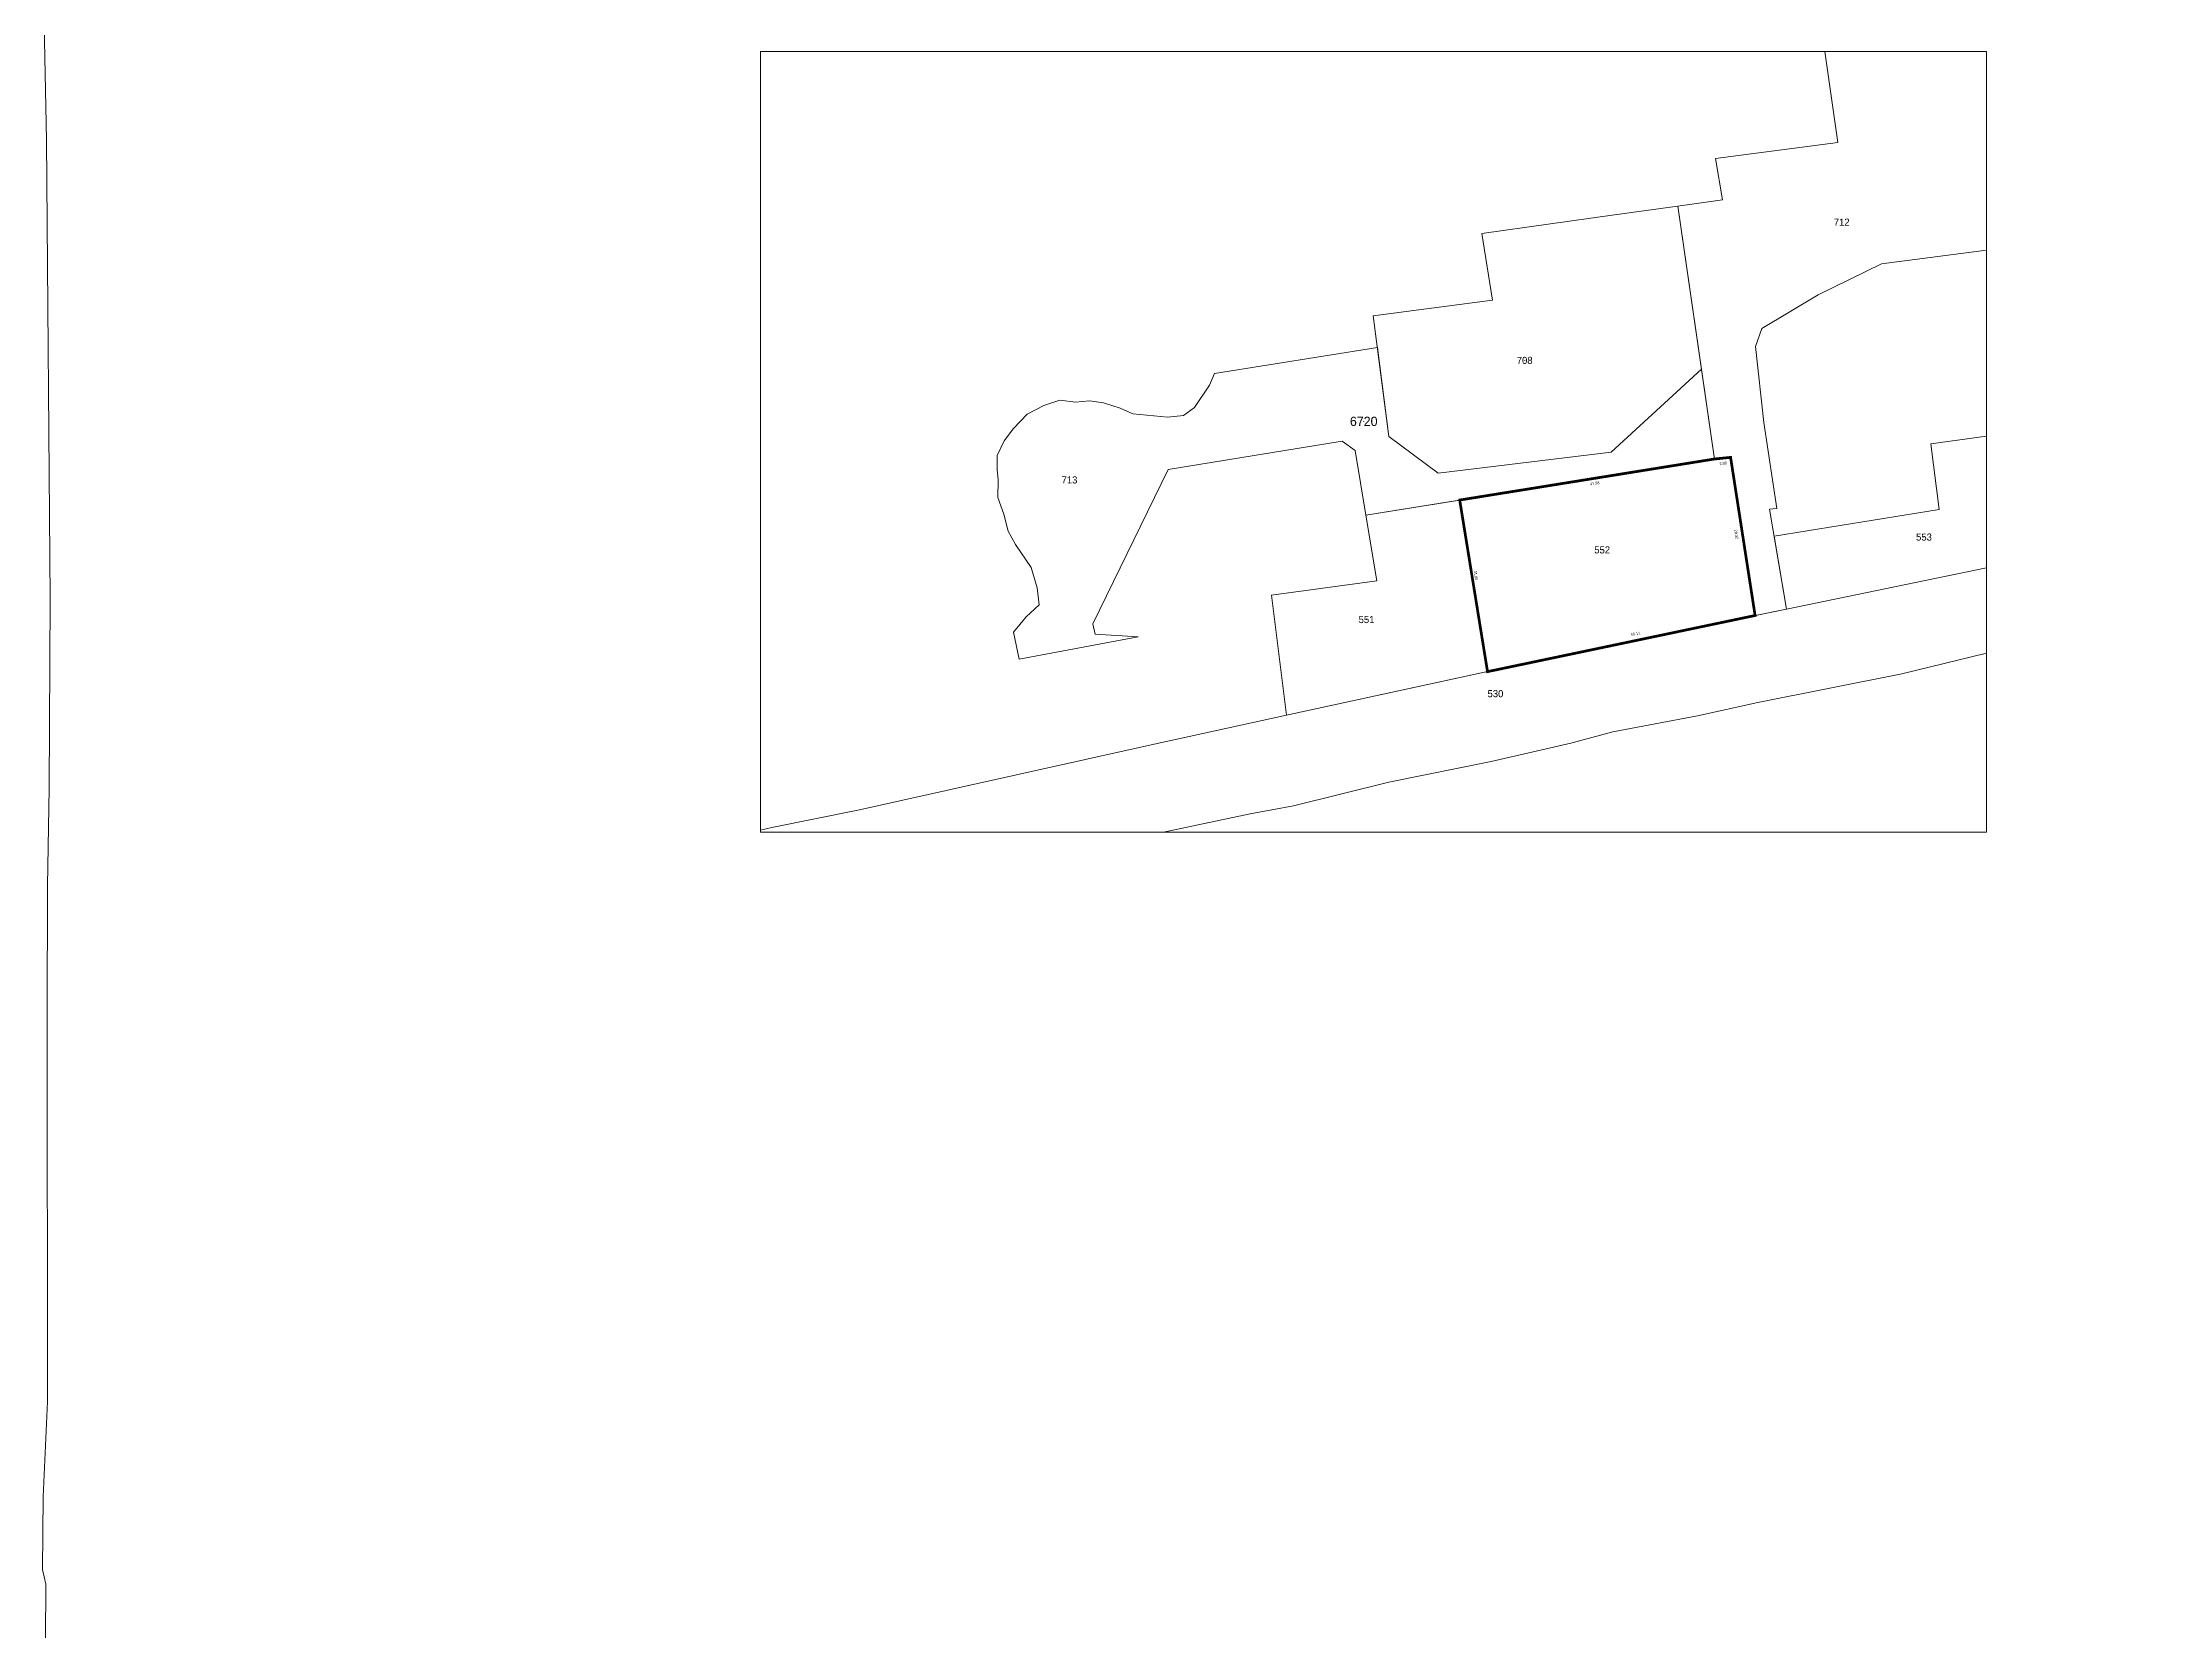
# Model space of a CAD drawing. Header units: metres. Extents: x 187547 to 189106, y 662498 to 663487.
# Drawn here: x 187547.1 to 187936.9, y 662949.1 to 663240 of the extents above; entities that cross this region are included whole.
import ezdxf
from ezdxf.enums import TextEntityAlignment as Align

# ---------------------------------------------------------------- set-up
doc = ezdxf.new("R2010")
doc.units = ezdxf.units.M
doc.header["$LTSCALE"] = 2.5
doc.header["$MEASUREMENT"] = 0
doc.layers.get('0').update_dxf_attribs({"linetype": 'CONTINUOUS'})
for name, color, linetype, lineweight in [('1202', 7, 'CONTINUOUS', 15), ('1601', 7, 'CONTINUOUS', 20), ('1602', 7, 'CONTINUOUS', 20), ('1603', 7, 'CONTINUOUS', 20), ('HATCH', 1, 'CONTINUOUS', 15)]:
    doc.layers.add(name, color=color, linetype=linetype, lineweight=lineweight)
doc.layers.add('TEXT', color=7, linetype='CONTINUOUS')
doc.styles.add('BM_Heb', font='hebtxt.shx')
doc.styles.add('devid', font='hebtxt.shx')

# ---------------------------------------------------------------- blocks, each defined once
blk = doc.blocks.new('1603')
for p, q in [((0.04, 0), (-0.04, 0)), ((0, -0.04), (0, 0.04))]:
    blk.add_line(p, q)
at = {"style": 'BM_Heb'}
blk.add_attdef('PARCEL_NUM', text='', height=1.3, dxfattribs=at).set_placement((0, 0.01), align=Align.MIDDLE_CENTER)
at = {"style": 'BM_Heb', "flags": 1}
for tag, p in [('GUSH_SUFFI', (-0.09, -1.67)), ('LOT_NUM', (-0.09, -3.33)), ('LEGAL_AREA', (-0.09, -5.04)), ('ANALYTIC', (-0.09, -6.76))]:
    blk.add_attdef(tag, text='', height=1.3, dxfattribs=at).set_placement(p, align=Align.MIDDLE_CENTER)
blk = doc.blocks.new('1601')
for p, q in [((0.04, 0), (-0.04, 0)), ((0, -0.04), (0, 0.04))]:
    blk.add_line(p, q)
at = {"style": 'BM_Heb'}
blk.add_attdef('LOT_NUM', text='', height=1.7, dxfattribs=at).set_placement((0, 0), align=Align.MIDDLE_CENTER)
at = {"style": 'BM_Heb', "flags": 1}
blk.add_attdef('GUSH_SUFFI', text='', height=0.5, dxfattribs=at).set_placement((5.67, 0.07), align=Align.MIDDLE_LEFT)
for tag, p in [('LEGAL_AREA', (0, -1.63)), ('ANALYTIC', (0, -2.94)), ('STATUS', (0, -2.31))]:
    blk.add_attdef(tag, text='', height=0.5, dxfattribs=at).set_placement(p, align=Align.MIDDLE_CENTER)

msp = doc.modelspace()

# ---------------------------------------------------------------- linework, layer by layer
at = {"layer": '1202', "ltscale": 0.5}
msp.add_lwpolyline([(187678.63, 663238.39), (187903.35, 663238.39), (187903.35, 663095.33), (187678.63, 663095.33)], close=True, dxfattribs=at)
at = {"layer": '1601'}
msp.add_lwpolyline([(187547.41, 662916.15), (187547.68, 662957.54), (187547.07, 662960.22), (187547.17, 662973.58), (187547.97, 662991.04), (187547.9, 663061.62), (187547.97, 663085.47), (187548.31, 663103.39), (187548.44, 663138.15), (187547.79, 663222.15), (187547.31, 663246.36), (187547.45, 663263.15), (187742, 663293.39), (187762.96, 663296.43), (187851.68, 663310.16), (188326.18, 663384.71), (188426.3, 663400.47)], dxfattribs=at)
at = {"layer": '1602'}
for points in [[(187866.69, 663136.21), (187863.62, 663154.5), (187864.95, 663154.63), (187862.53, 663170.38), (187861.05, 663184.31), (187862.19, 663187.62), (187872.49, 663193.8), (187884.11, 663199.46), (187903.35, 663201.98), (187903.35, 663238.39), (187873.76, 663238.39), (187876.12, 663221.68), (187853.71, 663218.75), (187854.95, 663211.2), (187846.76, 663210.04), (187853.49, 663163.7), (187856.46, 663164), (187860.95, 663135.03)], [(187835.17, 663208.41), (187846.76, 663210.04), (187851.1, 663180.16), (187834.58, 663164.96), (187802.84, 663161.08), (187793.85, 663167.83), (187790.98, 663189.93), (187812.85, 663192.81), (187810.86, 663204.99)], [(187761.85, 663179.38), (187791.73, 663184.14), (187793.85, 663167.83), (187802.84, 663161.08), (187834.58, 663164.96), (187851.1, 663180.16), (187853.49, 663163.7), (187789.62, 663153.42), (187787.66, 663165.28), (187785.25, 663166.95), (187753.39, 663161.77), (187739.58, 663133.49), (187740.02, 663131.61), (187747.86, 663131.14), (187726.04, 663127.04), (187725.03, 663132), (187727.37, 663134.8), (187729.71, 663136.96), (187729.39, 663140.12), (187728.24, 663143.84), (187725.39, 663148.03), (187724.06, 663150.46), (187723.23, 663153.57), (187722.15, 663156.66), (187722.21, 663159.86), (187722.02, 663161.76), (187722.02, 663164.32), (187723.34, 663167.02), (187725.03, 663169.27), (187727.51, 663171.92), (187730.61, 663173.52), (187733.51, 663174.46), (187736.42, 663174.11), (187738.95, 663174.37), (187741.55, 663174), (187744.58, 663173.03), (187746.92, 663171.99), (187753.31, 663171.36), (187756.16, 663171.66), (187758.18, 663173.14), (187760.96, 663177.26)], [(187903.35, 663167.89), (187893.14, 663166.48), (187894.67, 663154.48), (187864.45, 663149.56), (187866.69, 663136.21), (187903.35, 663143.75)], [(187806.81, 663156.18), (187811.91, 663124.74), (187829.95, 663128.66), (187860.95, 663135.03), (187856.46, 663164), (187853.49, 663163.7)], [(187811.91, 663124.74), (187806.81, 663156.18), (187789.62, 663153.42), (187791.61, 663141.37), (187772.33, 663138.76), (187775.08, 663116.74)], [(187678.63, 663095.7), (187680.72, 663096.16), (187696.79, 663099.41), (187712.67, 663102.99), (187750.8, 663111.44), (187775.08, 663116.74), (187829.95, 663128.66), (187866.69, 663136.21), (187903.35, 663143.75), (187903.35, 663128.12), (187887.82, 663124.34), (187861.46, 663119.08), (187850.39, 663116.67), (187834.87, 663113.72), (187827.16, 663111.66), (187812.58, 663108.25), (187793.81, 663104.48), (187776.36, 663100.14), (187768.43, 663098.69), (187752.51, 663095.33), (187678.63, 663095.33)]]:
    msp.add_lwpolyline(points, close=True, dxfattribs=at)
at = {"layer": 'HATCH', "ltscale": 0.5, "const_width": 0.5}
msp.add_lwpolyline([(187806.81, 663156.18), (187853.49, 663163.7), (187856.46, 663164), (187860.95, 663135.03), (187811.91, 663124.74)], close=True, dxfattribs=at)

# ---------------------------------------------------------------- block references
at = {"layer": '1601', "ltscale": 0.5}
msp.add_blockref('1601', (187789.22, 663170.6), dxfattribs=at).add_auto_attribs({'LOT_NUM': '6720'})
at = {"layer": '1603'}
for p, values in [((187876.82, 663207.09), {'PARCEL_NUM': '712'}), ((187735.29, 663159.86), {'PARCEL_NUM': '713'}), ((187891.9, 663149.39), {'PARCEL_NUM': '553'}), ((187832.92, 663147.04), {'PARCEL_NUM': '552'}), ((187789.73, 663134.28), {'PARCEL_NUM': '551'}), ((187813.36, 663120.7), {'PARCEL_NUM': '530'})]:
    msp.add_blockref('1603', p, dxfattribs=at).add_auto_attribs(values)
at = {"layer": '1603', "ltscale": 0.5}
msp.add_blockref('1603', (187818.72, 663181.76), dxfattribs=at).add_auto_attribs({'PARCEL_NUM': '708'})

# ---------------------------------------------------------------- texts
at = {"layer": 'TEXT', "style": 'devid'}
for s, rotation, p in [('2.98', 8.611, (187855.09, 663162.9)), (' 47.28', 8.611, (187831.46, 663159.22)), ('29.32', 278.611, (187857.52, 663149.9)), ('31.85', 278.611, (187809.77, 663142.37)), ('50.11', 10.611, (187839.03, 663131.68))]:
    msp.add_text(s, height=0.5, rotation=rotation, dxfattribs=at).set_placement(p, align=Align.MIDDLE_CENTER)

doc.saveas('drawing.dxf')
